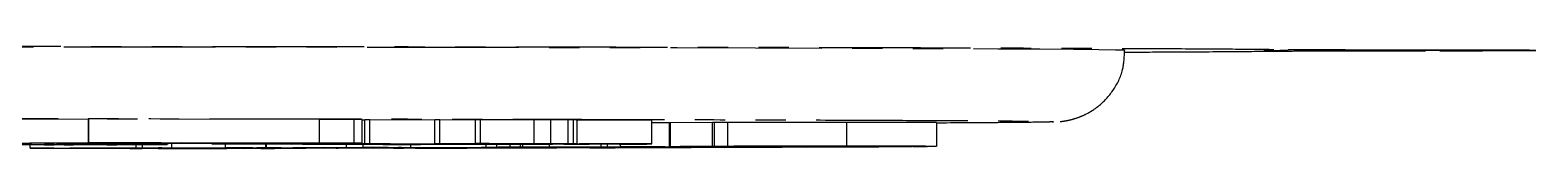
# Model space of a CAD drawing. Header units: millimetres. Extents: x 2371 to 4515, y 843 to 2359.
# Drawn here: x 3250.9 to 3313.9, y 960.7 to 965 of the extents above; entities that cross this region are included whole.
import ezdxf

# ---------------------------------------------------------------- set-up
doc = ezdxf.new("R2010")
doc.units = ezdxf.units.MM
doc.linetypes.add('PHANTOM', pattern=[12.7, 6.35, -1.27, 1.27, -1.27, 1.27, -1.27])

msp = doc.modelspace()

# ---------------------------------------------------------------- linework, layer by layer
at = {"color": 7, "linetype": 'PHANTOM', "lineweight": 25}
for p, q in [((3253.327, 961.958), (3249.258, 961.964)), ((3253.337, 961.958), (3253.327, 961.958)), ((3253.327, 960.958), (3253.327, 961.958)), ((3263, 961.958), (3253.337, 961.973)), ((3253.337, 960.973), (3253.337, 961.973)), ((3264.459, 961.958), (3263, 961.958)), ((3263, 960.958), (3263, 961.958)), ((3264.793, 961.954), (3264.459, 961.958)), ((3264.459, 960.958), (3264.459, 961.958)), ((3264.793, 960.954), (3264.793, 961.954)), ((3264.904, 961.93), (3264.793, 961.93)), ((3265.11, 961.934), (3264.904, 961.932)), ((3264.904, 960.932), (3264.904, 961.932)), ((3267.84, 961.925), (3265.11, 961.934)), ((3265.11, 960.934), (3265.11, 961.934)), ((3268.046, 961.935), (3267.84, 961.933)), ((3267.84, 960.933), (3267.84, 961.933)), ((3269.543, 961.93), (3268.046, 961.935)), ((3268.046, 960.935), (3268.046, 961.935)), ((3269.749, 961.939), (3269.543, 961.937)), ((3269.543, 960.937), (3269.543, 961.937)), ((3272.001, 961.931), (3269.749, 961.939)), ((3269.749, 960.939), (3269.749, 961.939)), ((3272.001, 960.931), (3272.001, 961.931)), ((3272.684, 961.933), (3272.684, 960.933)), ((3273.637, 961.937), (3273.424, 961.937)), ((3273.424, 960.937), (3273.424, 961.937)), ((3273.637, 960.937), (3273.637, 961.937)), ((3273.794, 960.933), (3273.794, 961.933)), ((3276.928, 960.926), (3276.928, 961.926)), ((3277.644, 961.809), (3276.928, 961.806)), ((3277.703, 961.809), (3277.644, 961.809)), ((3277.644, 961.809), (3277.644, 960.809)), ((3279.458, 961.819), (3277.703, 961.809)), ((3277.703, 960.809), (3277.703, 961.809)), ((3279.551, 961.819), (3279.458, 961.819)), ((3279.458, 960.819), (3279.458, 961.819)), ((3280.103, 961.825), (3279.551, 961.82)), ((3279.551, 960.82), (3279.551, 961.82)), ((3280.103, 960.825), (3280.103, 961.825)), ((3285.091, 960.83), (3285.091, 961.83)), ((3288.854, 960.823), (3288.854, 961.823)), ((3293.696, 961.858), (3293.749, 961.856)), ((3249.258, 960.964), (3253.327, 960.958)), ((3253.083, 960.957), (3250.879, 960.96)), ((3250.889, 960.748), (3250.889, 960.887)), ((3250.889, 960.748), (3255.326, 960.753)), ((3251.043, 960.747), (3250.889, 960.748)), ((3251.271, 960.747), (3251.043, 960.747)), ((3251.491, 960.899), (3251.491, 960.898)), ((3251.649, 960.898), (3251.491, 960.898)), ((3251.491, 960.898), (3251.491, 960.898)), ((3251.491, 960.898), (3252.991, 960.898)), ((3251.491, 960.889), (3251.491, 960.898)), ((3252.701, 960.889), (3251.491, 960.889)), ((3251.491, 960.889), (3251.491, 960.889)), ((3251.491, 960.889), (3251.649, 960.889)), ((3251.649, 960.889), (3251.649, 960.898)), ((3255.53, 960.733), (3251.881, 960.747)), ((3251.886, 960.89), (3251.886, 960.898)), ((3252.307, 960.894), (3252.307, 960.898)), ((3252.912, 960.894), (3252.307, 960.894)), ((3252.307, 960.894), (3252.307, 960.89)), ((3252.886, 960.894), (3252.307, 960.894)), ((3252.464, 960.936), (3252.464, 960.958)), ((3253.669, 960.935), (3252.464, 960.936)), ((3252.544, 960.898), (3252.833, 960.898)), ((3252.544, 960.889), (3252.544, 960.894)), ((3252.544, 960.889), (3252.701, 960.889)), ((3252.606, 960.748), (3254.187, 960.742)), ((3252.701, 960.889), (3252.701, 960.894)), ((3252.701, 960.889), (3252.701, 960.889)), ((3254.077, 960.751), (3252.81, 960.749)), ((3252.886, 960.9), (3252.886, 960.894)), ((3253.78, 960.889), (3252.912, 960.894)), ((3252.991, 960.898), (3252.991, 960.9)), ((3253.307, 960.894), (3254.096, 960.89)), ((3253.327, 960.958), (3256.373, 960.967)), ((3253.481, 960.971), (3253.337, 960.973)), ((3253.337, 960.973), (3263, 960.958)), ((3254.517, 960.889), (3253.78, 960.889)), ((3257.434, 960.95), (3253.931, 960.956)), ((3254.096, 960.89), (3254.096, 960.899)), ((3257.221, 960.965), (3254.175, 960.956)), ((3254.175, 960.956), (3257.678, 960.951)), ((3254.187, 960.742), (3255.501, 960.743)), ((3254.254, 960.896), (3254.254, 960.899)), ((3255.653, 960.743), (3254.339, 960.741)), ((3254.339, 960.741), (3256.254, 960.734)), ((3254.359, 960.889), (3254.359, 960.899)), ((3254.359, 960.889), (3254.517, 960.889)), ((3254.517, 960.889), (3254.517, 960.899)), ((3254.517, 960.889), (3254.517, 960.889)), ((3254.591, 960.942), (3254.591, 960.955)), ((3254.591, 960.942), (3257.434, 960.95)), ((3256.373, 960.967), (3254.961, 960.969)), ((3255.056, 960.732), (3255.056, 960.735)), ((3255.208, 960.731), (3255.056, 960.732)), ((3255.056, 960.732), (3255.328, 960.732)), ((3258.282, 960.949), (3255.115, 960.94)), ((3259.826, 960.737), (3255.208, 960.731)), ((3255.326, 960.753), (3255.326, 960.887)), ((3255.326, 960.753), (3256.693, 960.75)), ((3255.328, 960.732), (3255.328, 960.734)), ((3255.592, 960.753), (3255.592, 960.888)), ((3255.592, 960.753), (3256.821, 960.755)), ((3255.775, 960.753), (3255.592, 960.753)), ((3255.697, 960.747), (3255.697, 960.753)), ((3255.85, 960.746), (3255.697, 960.747)), ((3255.697, 960.747), (3255.969, 960.747)), ((3256.029, 960.753), (3255.775, 960.753)), ((3255.969, 960.747), (3257.473, 960.742)), ((3256.693, 960.75), (3256.516, 960.75)), ((3261.026, 960.74), (3256.655, 960.753)), ((3256.656, 960.894), (3256.656, 960.944)), ((3256.693, 960.75), (3256.693, 960.753)), ((3256.821, 960.755), (3256.821, 960.945)), ((3256.821, 960.755), (3263.708, 960.748)), ((3256.867, 960.734), (3258.044, 960.735)), ((3257.202, 960.741), (3257.1, 960.742)), ((3257.239, 960.753), (3257.154, 960.753)), ((3257.154, 960.753), (3261.28, 960.741)), ((3257.473, 960.742), (3257.202, 960.741)), ((3260.724, 960.96), (3257.221, 960.965)), ((3265.016, 960.744), (3257.239, 960.753)), ((3257.473, 960.742), (3257.473, 960.751)), ((3257.678, 960.965), (3257.678, 960.951)), ((3257.678, 960.951), (3260.724, 960.96)), ((3258.044, 960.735), (3258.044, 960.749)), ((3262.237, 960.943), (3258.282, 960.949)), ((3258.488, 960.949), (3258.488, 960.926)), ((3258.488, 960.926), (3258.694, 960.928)), ((3261.572, 960.959), (3258.526, 960.95)), ((3258.526, 960.95), (3260.334, 960.947)), ((3258.694, 960.928), (3258.694, 960.948)), ((3258.694, 960.928), (3260.073, 960.924)), ((3259.051, 960.741), (3259.051, 960.746)), ((3259.051, 960.741), (3259.327, 960.741)), ((3259.067, 960.759), (3259.067, 960.925)), ((3259.067, 960.759), (3260.762, 960.761)), ((3259.25, 960.758), (3259.067, 960.759)), ((3259.589, 960.759), (3259.25, 960.758)), ((3259.327, 960.741), (3259.327, 960.745)), ((3259.327, 960.741), (3259.826, 960.737)), ((3266.808, 960.898), (3259.539, 960.924)), ((3259.826, 960.737), (3259.826, 960.744)), ((3260.073, 960.924), (3260.073, 960.946)), ((3263.792, 960.748), (3260.215, 960.759)), ((3260.334, 960.947), (3260.334, 960.955)), ((3260.334, 960.947), (3261.888, 960.948)), ((3260.469, 960.759), (3265.27, 960.745)), ((3260.572, 960.76), (3260.528, 960.76)), ((3264.622, 960.927), (3260.546, 960.922)), ((3260.546, 960.922), (3261.82, 960.917)), ((3260.55, 960.738), (3260.55, 960.742)), ((3260.55, 960.738), (3260.889, 960.739)), ((3260.735, 960.738), (3260.55, 960.738)), ((3260.764, 960.76), (3260.572, 960.76)), ((3262.43, 960.74), (3260.735, 960.738)), ((3260.762, 960.761), (3260.762, 960.919)), ((3260.762, 960.761), (3260.769, 960.761)), ((3260.769, 960.919), (3260.769, 960.761)), ((3260.769, 960.761), (3264.137, 960.768)), ((3260.889, 960.739), (3260.889, 960.741)), ((3261.28, 960.741), (3261.28, 960.748)), ((3266.405, 960.749), (3261.392, 960.76)), ((3264.793, 960.954), (3261.572, 960.959)), ((3261.82, 960.924), (3261.82, 960.917)), ((3261.82, 960.917), (3265.896, 960.923)), ((3261.888, 960.958), (3261.888, 960.948)), ((3261.888, 960.948), (3262.237, 960.943)), ((3261.906, 960.74), (3261.906, 960.748)), ((3261.906, 960.74), (3262.246, 960.741)), ((3262.009, 960.762), (3264.182, 960.757)), ((3263.153, 960.765), (3262.074, 960.763)), ((3262.237, 960.943), (3262.237, 960.958)), ((3262.246, 960.741), (3262.246, 960.747)), ((3262.246, 960.741), (3262.43, 960.74)), ((3266.366, 960.921), (3262.29, 960.916)), ((3262.29, 960.916), (3263.528, 960.912)), ((3262.43, 960.74), (3262.43, 960.747)), ((3263, 960.958), (3264.459, 960.958)), ((3263.528, 960.912), (3267.604, 960.917)), ((3263.528, 960.917), (3263.528, 960.912)), ((3263.708, 960.748), (3263.792, 960.748)), ((3263.708, 960.748), (3263.708, 960.748)), ((3268.077, 960.915), (3264, 960.91)), ((3264, 960.91), (3265.197, 960.906)), ((3264.137, 960.768), (3264.137, 960.908)), ((3264.137, 960.768), (3265.753, 960.766)), ((3264.182, 960.757), (3265.299, 960.759)), ((3265.509, 960.758), (3264.392, 960.756)), ((3264.392, 960.756), (3267.021, 960.75)), ((3264.459, 960.958), (3264.793, 960.954)), ((3265.896, 960.923), (3264.622, 960.927)), ((3264.815, 960.905), (3264.815, 960.769)), ((3264.815, 960.769), (3266.83, 960.773)), ((3265.042, 960.768), (3264.815, 960.769)), ((3264.904, 960.932), (3265.11, 960.934)), ((3264.999, 960.93), (3265.012, 960.928)), ((3265.012, 960.928), (3269.592, 960.912)), ((3265.27, 960.745), (3265.016, 960.744)), ((3265.254, 960.769), (3265.042, 960.768)), ((3265.11, 960.934), (3268.598, 960.922)), ((3265.12, 960.762), (3265.351, 960.763)), ((3265.33, 960.762), (3265.12, 960.762)), ((3265.197, 960.906), (3269.273, 960.911)), ((3265.197, 960.911), (3265.197, 960.906)), ((3265.27, 960.745), (3265.27, 960.751)), ((3265.299, 960.759), (3265.299, 960.762)), ((3265.351, 960.763), (3267.42, 960.758)), ((3265.753, 960.766), (3265.63, 960.765)), ((3269.392, 960.909), (3265.67, 960.904)), ((3265.67, 960.904), (3266.178, 960.902)), ((3271.316, 960.758), (3265.876, 960.769)), ((3272.315, 960.908), (3265.955, 960.93)), ((3266.108, 960.747), (3266.108, 960.749)), ((3266.318, 960.746), (3266.108, 960.747)), ((3266.108, 960.747), (3266.339, 960.747)), ((3266.178, 960.902), (3266.178, 960.905)), ((3266.178, 960.902), (3267.229, 960.902)), ((3270.248, 960.754), (3266.318, 960.746)), ((3266.339, 960.749), (3266.339, 960.747)), ((3267.604, 960.917), (3266.366, 960.921)), ((3268.914, 960.765), (3266.44, 960.77)), ((3266.456, 960.772), (3266.845, 960.773)), ((3267.229, 960.902), (3266.808, 960.898)), ((3266.83, 960.773), (3266.83, 960.899)), ((3267.189, 960.757), (3267.048, 960.758)), ((3267.42, 960.758), (3267.189, 960.757)), ((3267.229, 960.902), (3267.229, 960.906)), ((3267.42, 960.758), (3267.42, 960.766)), ((3267.649, 960.75), (3267.649, 960.765)), ((3267.649, 960.75), (3268.651, 960.752)), ((3267.84, 960.933), (3268.046, 960.935)), ((3268.046, 960.935), (3270.843, 960.925)), ((3269.273, 960.911), (3268.077, 960.915)), ((3268.598, 960.922), (3270.488, 960.925)), ((3268.651, 960.752), (3268.651, 960.763)), ((3270.488, 960.925), (3268.891, 960.93)), ((3269.694, 960.767), (3268.914, 960.765)), ((3269.042, 960.758), (3269.042, 960.763)), ((3269.042, 960.758), (3269.304, 960.758)), ((3270.997, 960.923), (3269.107, 960.92)), ((3269.107, 960.92), (3271.616, 960.912)), ((3269.956, 960.767), (3269.141, 960.765)), ((3269.141, 960.765), (3271.881, 960.759)), ((3269.304, 960.758), (3269.304, 960.762)), ((3269.304, 960.758), (3270.248, 960.754)), ((3270.134, 960.908), (3269.392, 960.909)), ((3269.543, 960.937), (3269.749, 960.939)), ((3269.592, 960.912), (3269.592, 960.917)), ((3269.592, 960.912), (3270.452, 960.911)), ((3269.749, 960.939), (3272.001, 960.931)), ((3274.394, 960.763), (3269.956, 960.767)), ((3269.975, 960.909), (3269.975, 960.78)), ((3270.452, 960.911), (3270.134, 960.908)), ((3270.248, 960.754), (3270.248, 960.76)), ((3270.426, 960.783), (3270.426, 960.911)), ((3270.793, 960.77), (3270.449, 960.768)), ((3270.449, 960.768), (3274.323, 960.765)), ((3270.452, 960.911), (3270.452, 960.914)), ((3272.556, 960.927), (3270.594, 960.934)), ((3270.843, 960.925), (3270.843, 960.933)), ((3270.843, 960.925), (3272.556, 960.927)), ((3270.99, 960.784), (3270.99, 960.912)), ((3273.869, 960.913), (3270.997, 960.923)), ((3271.091, 960.756), (3271.091, 960.759)), ((3271.091, 960.756), (3271.303, 960.757)), ((3271.32, 960.756), (3271.091, 960.756)), ((3271.303, 960.757), (3271.303, 960.758)), ((3272.946, 960.76), (3271.32, 960.756)), ((3273.065, 960.926), (3271.351, 960.923)), ((3271.351, 960.923), (3273.242, 960.917)), ((3271.425, 960.785), (3271.425, 960.911)), ((3271.522, 960.786), (3271.522, 960.91)), ((3271.522, 960.786), (3273.637, 960.784)), ((3271.616, 960.912), (3271.616, 960.921)), ((3271.616, 960.912), (3272.759, 960.911)), ((3271.881, 960.759), (3271.881, 960.765)), ((3272.184, 960.93), (3273.748, 960.925)), ((3272.759, 960.911), (3272.315, 960.908)), ((3272.505, 960.76), (3272.505, 960.765)), ((3272.505, 960.76), (3272.717, 960.76)), ((3272.635, 960.789), (3272.635, 960.91)), ((3272.635, 960.789), (3274.798, 960.797)), ((3272.901, 960.789), (3272.635, 960.789)), ((3272.717, 960.76), (3272.717, 960.764)), ((3272.717, 960.76), (3272.946, 960.76)), ((3272.759, 960.911), (3272.759, 960.917)), ((3273.523, 960.791), (3272.901, 960.789)), ((3272.901, 960.773), (3272.901, 960.789)), ((3272.946, 960.76), (3272.946, 960.764)), ((3276.262, 960.915), (3273.065, 960.926)), ((3273.242, 960.917), (3273.242, 960.925)), ((3273.242, 960.917), (3274.292, 960.916)), ((3273.424, 960.937), (3273.637, 960.937)), ((3273.637, 960.784), (3273.531, 960.783)), ((3274.292, 960.916), (3273.869, 960.913)), ((3273.892, 960.924), (3275.564, 960.919)), ((3280.456, 960.783), (3274.12, 960.791)), ((3274.292, 960.916), (3274.292, 960.921)), ((3275.385, 960.765), (3274.394, 960.763)), ((3275.064, 960.796), (3274.442, 960.794)), ((3274.554, 960.793), (3274.554, 960.795)), ((3274.554, 960.793), (3280.89, 960.785)), ((3274.735, 960.777), (3274.735, 960.79)), ((3274.735, 960.777), (3276.301, 960.782)), ((3274.983, 960.777), (3274.735, 960.777)), ((3274.798, 960.797), (3274.798, 960.92)), ((3274.798, 960.797), (3275.064, 960.796)), ((3274.943, 960.765), (3275.155, 960.766)), ((3275.172, 960.777), (3274.983, 960.777)), ((3275.064, 960.796), (3275.064, 960.919)), ((3275.155, 960.766), (3275.385, 960.765)), ((3275.564, 960.919), (3276.709, 960.918)), ((3275.608, 960.8), (3275.608, 960.917)), ((3275.608, 960.8), (3277.644, 960.809)), ((3276.93, 960.797), (3275.608, 960.8)), ((3277.453, 960.775), (3276.045, 960.777)), ((3276.709, 960.918), (3276.262, 960.915)), ((3276.301, 960.782), (3276.301, 960.788)), ((3276.301, 960.782), (3276.55, 960.781)), ((3276.55, 960.781), (3276.394, 960.781)), ((3276.505, 960.779), (3276.505, 960.781)), ((3276.505, 960.779), (3278.576, 960.776)), ((3276.55, 960.781), (3276.55, 960.788)), ((3276.602, 960.8), (3277.155, 960.797)), ((3277.479, 960.807), (3276.697, 960.803)), ((3276.928, 960.926), (3276.886, 960.923)), ((3277.155, 960.797), (3276.93, 960.797)), ((3277.155, 960.797), (3277.155, 960.805)), ((3277.415, 960.772), (3277.415, 960.775)), ((3283.216, 960.79), (3277.479, 960.807)), ((3277.644, 960.809), (3283.383, 960.792)), ((3277.703, 960.809), (3279.458, 960.819)), ((3277.996, 960.809), (3277.703, 960.809)), ((3278.087, 960.809), (3277.996, 960.809)), ((3278.147, 960.774), (3278.141, 960.774)), ((3278.576, 960.776), (3278.576, 960.785)), ((3285.592, 960.805), (3278.638, 960.81)), ((3279.196, 960.816), (3278.695, 960.813)), ((3278.923, 960.812), (3278.923, 960.814)), ((3278.923, 960.812), (3281.938, 960.809)), ((3279.458, 960.819), (3281.31, 960.819)), ((3279.551, 960.82), (3280.103, 960.825)), ((3279.855, 960.82), (3279.551, 960.82)), ((3279.928, 960.821), (3279.855, 960.82)), ((3279.946, 960.78), (3279.946, 960.784)), ((3279.946, 960.78), (3280.568, 960.782)), ((3280.211, 960.779), (3279.946, 960.78)), ((3282.375, 960.787), (3280.211, 960.779)), ((3287.672, 960.818), (3280.443, 960.822)), ((3280.568, 960.782), (3280.67, 960.782)), ((3280.641, 960.823), (3287.871, 960.82)), ((3280.89, 960.785), (3280.89, 960.797)), ((3281.31, 960.819), (3281.31, 960.821)), ((3281.31, 960.819), (3281.315, 960.819)), ((3281.315, 960.819), (3281.315, 960.821)), ((3281.487, 960.785), (3281.487, 960.795)), ((3281.487, 960.785), (3282.109, 960.787)), ((3281.533, 960.815), (3281.533, 960.821)), ((3281.533, 960.815), (3281.641, 960.816)), ((3281.824, 960.815), (3281.533, 960.815)), ((3281.641, 960.816), (3281.641, 960.821)), ((3281.641, 960.816), (3284.509, 960.814)), ((3281.938, 960.809), (3282.458, 960.812)), ((3282.109, 960.787), (3282.109, 960.793)), ((3282.109, 960.787), (3282.375, 960.787)), ((3282.75, 960.812), (3282.23, 960.809)), ((3282.23, 960.809), (3285.877, 960.806)), ((3282.375, 960.787), (3282.375, 960.792)), ((3285.365, 960.8), (3283.216, 960.79)), ((3283.383, 960.792), (3283.383, 960.806)), ((3283.383, 960.792), (3284.346, 960.797)), ((3283.609, 960.802), (3283.609, 960.806)), ((3283.609, 960.802), (3283.79, 960.802)), ((3283.79, 960.802), (3283.79, 960.806)), ((3283.79, 960.802), (3285.365, 960.8)), ((3284.401, 960.813), (3284.207, 960.813)), ((3284.509, 960.814), (3284.401, 960.813)), ((3284.509, 960.814), (3284.509, 960.819)), ((3285.365, 960.8), (3285.365, 960.805)), ((3286.004, 960.803), (3285.711, 960.803)), ((3285.711, 960.803), (3285.819, 960.803)), ((3285.877, 960.806), (3285.877, 960.819)), ((3285.942, 960.815), (3285.942, 960.819)), ((3285.942, 960.815), (3286.129, 960.816)), ((3287.83, 960.813), (3286.004, 960.803)), ((3286.129, 960.816), (3286.129, 960.819)), ((3286.129, 960.816), (3287.83, 960.813)), ((3286.428, 960.807), (3286.428, 960.818)), ((3286.428, 960.807), (3286.892, 960.81)), ((3287.88, 960.816), (3287.967, 960.817)), ((3288.185, 960.816), (3287.88, 960.816)), ((3288.714, 960.82), (3288.185, 960.816)), ((3288.782, 960.821), (3288.714, 960.82))]:
    msp.add_line(p, q, dxfattribs=at)
at = {"color": 7, "linetype": 'PHANTOM', "lineweight": 25, "flags": 128}
for points in [[(3296.749, 964.856), (3296.704, 964.861), (3296.348, 964.872), (3295.638, 964.883), (3294.577, 964.893), (3293.171, 964.904), (3291.426, 964.914), (3289.352, 964.924), (3286.958, 964.933), (3284.257, 964.942), (3281.262, 964.951), (3277.988, 964.959), (3274.451, 964.967), (3270.669, 964.974), (3266.66, 964.981), (3262.446, 964.987), (3258.046, 964.992), (3253.482, 964.996), (3248.778, 965), (3243.957, 965.004), (3239.043, 965.006), (3234.06, 965.008), (3229.033, 965.009), (3223.987, 965.009), (3218.947, 965.008), (3213.939, 965.007), (3208.987, 965.005), (3204.116, 965.002), (3199.351, 964.998), (3194.714, 964.994), (3190.23, 964.989), (3185.92, 964.984), (3181.806, 964.977), (3177.908, 964.971), (3174.246, 964.963), (3170.839, 964.955), (3167.702, 964.947), (3164.852, 964.938), (3162.303, 964.928), (3160.068, 964.919), (3158.157, 964.909), (3156.581, 964.899), (3155.346, 964.888), (3154.46, 964.877), (3153.927, 964.867), (3153.749, 964.856), (3153.749, 964.856)], [(3312.949, 964.856), (3312.771, 964.853), (3312.252, 964.85), (3311.426, 964.848), (3310.349, 964.846), (3309.094, 964.845), (3307.749, 964.845), (3306.403, 964.845), (3305.149, 964.846), (3304.072, 964.848), (3303.245, 964.85), (3302.726, 964.853), (3302.549, 964.856), (3302.726, 964.859), (3303.245, 964.862), (3304.072, 964.864), (3305.149, 964.866), (3306.403, 964.867), (3307.749, 964.867), (3309.094, 964.867), (3310.349, 964.866), (3311.426, 964.864), (3312.252, 964.862), (3312.771, 964.859), (3312.949, 964.856)], [(3302.974, 964.826), (3303.166, 964.845), (3303.235, 964.862)], [(3310.003, 964.866), (3309.997, 964.862), (3309.929, 964.844)], [(3249.071, 960.894), (3249.257, 960.896), (3249.796, 960.898), (3250.635, 960.9), (3251.692, 960.901), (3252.864, 960.902), (3254.035, 960.901), (3255.093, 960.9), (3255.931, 960.898), (3256.47, 960.896), (3256.656, 960.894), (3256.47, 960.891), (3255.931, 960.889), (3255.093, 960.887), (3254.035, 960.886), (3252.864, 960.885), (3251.692, 960.886), (3250.635, 960.887), (3249.796, 960.889), (3249.257, 960.891), (3249.071, 960.894)], [(3249.892, 960.894), (3250.071, 960.896), (3250.587, 960.898), (3251.378, 960.899), (3252.348, 960.9), (3253.38, 960.9), (3254.349, 960.899), (3255.14, 960.898), (3255.656, 960.896), (3255.835, 960.894), (3255.656, 960.891), (3255.14, 960.889), (3254.349, 960.888), (3253.38, 960.887), (3252.348, 960.887), (3251.378, 960.888), (3250.587, 960.889), (3250.071, 960.891), (3249.892, 960.894)]]:
    msp.add_lwpolyline(points, dxfattribs=at)
at = {"color": 7, "linetype": 'PHANTOM', "lineweight": 25}
for points, knots in [([(3302.974, 964.886), (3302.448, 964.892), (3301.385, 964.902), (3298.847, 964.918), (3295.577, 964.934), (3291.515, 964.948), (3286.703, 964.963), (3281.21, 964.976), (3275.117, 964.987), (3268.514, 964.998), (3261.535, 965.006), (3254.293, 965.013), (3246.916, 965.019), (3241.878, 965.021), (3239.382, 965.022)], [0, 0, 0, 0, 0.0799588, 0.1613715, 0.2441424, 0.3288926, 0.4142166, 0.5, 0.5857784, 0.6711024, 0.7558576, 0.8386237, 0.9200388, 1, 1, 1, 1]), ([(3309.929, 964.868), (3309.082, 964.869), (3307.359, 964.871), (3305.267, 964.875), (3303.682, 964.88), (3303.207, 964.884), (3302.974, 964.886)], [0, 0, 0, 0, 0.245796, 0.5, 0.754204, 1, 1, 1, 1]), ([(3294.024, 961.868), (3294.039, 961.869), (3294.072, 961.871), (3294.224, 961.89), (3294.468, 961.939), (3294.764, 962.026), (3295.162, 962.192), (3295.71, 962.541), (3296.28, 963.165), (3296.684, 963.981), (3296.712, 964.572), (3296.725, 964.839)], [0, 0, 0, 0, 0.069689, 0.159202, 0.228526, 0.284853, 0.360929, 0.487702, 0.660291, 0.846257, 1, 1, 1, 1]), ([(3296.719, 964.784), (3297.42, 964.788), (3299.229, 964.796), (3301.369, 964.81), (3302.442, 964.82), (3302.974, 964.826)], [0, 0, 0, 0, 0.241773, 0.624302, 1, 1, 1, 1]), ([(3302.974, 964.826), (3303.207, 964.828), (3303.682, 964.832), (3305.267, 964.837), (3307.359, 964.841), (3309.082, 964.843), (3309.929, 964.844)], [0, 0, 0, 0, 0.245796, 0.5, 0.754204, 1, 1, 1, 1]), ([(3313.949, 964.856), (3313.896, 964.857), (3313.788, 964.86), (3312.918, 964.864), (3311.618, 964.867), (3310.483, 964.868), (3309.929, 964.868)], [0, 0, 0, 0, 0.244178, 0.5, 0.755822, 1, 1, 1, 1]), ([(3309.929, 964.844), (3310.483, 964.844), (3311.618, 964.845), (3312.918, 964.848), (3313.788, 964.852), (3313.896, 964.855), (3313.949, 964.856)], [0, 0, 0, 0, 0.244178, 0.5, 0.755822, 1, 1, 1, 1]), ([(3156.803, 961.859), (3156.851, 961.862), (3156.957, 961.87), (3157.827, 961.883), (3159.308, 961.897), (3161.483, 961.91), (3164.314, 961.923), (3167.828, 961.936), (3171.982, 961.948), (3176.725, 961.96), (3181.987, 961.97), (3187.678, 961.979), (3193.701, 961.986), (3199.924, 961.992), (3206.29, 961.997), (3212.642, 962), (3218.981, 962.002), (3225.248, 962.003), (3231.516, 962.002), (3237.854, 962), (3244.207, 961.997), (3250.573, 961.992), (3256.796, 961.986), (3262.819, 961.979), (3268.51, 961.97), (3273.772, 961.96), (3278.515, 961.948), (3282.669, 961.936), (3286.183, 961.923), (3289.014, 961.91), (3291.189, 961.897), (3292.67, 961.883), (3293.542, 961.87), (3293.648, 961.862), (3293.696, 961.858)], [0, 0, 0, 0, 0.023828, 0.053273, 0.084485, 0.115699, 0.147957, 0.180726, 0.213842, 0.247136, 0.28043, 0.313546, 0.346314, 0.378573, 0.409785, 0.440999, 0.470442, 0.499888, 0.529332, 0.558778, 0.58999, 0.621203, 0.653462, 0.68623, 0.719347, 0.752641, 0.785934, 0.819051, 0.851819, 0.884078, 0.915289, 0.946503, 0.975948, 1, 1, 1, 1]), ([(3272.684, 961.933), (3272.565, 961.932), (3272.385, 961.932), (3272.157, 961.931), (3272.053, 961.931), (3272.001, 961.931)], [0, 0, 0, 0, 0.498826, 0.749076, 1, 1, 1, 1]), ([(3273.424, 961.937), (3273.378, 961.936), (3273.285, 961.936), (3273.087, 961.934), (3272.845, 961.933), (3272.684, 961.933)], [0, 0, 0, 0, 0.251433, 0.502936, 1, 1, 1, 1]), ([(3273.758, 961.933), (3273.762, 961.934), (3273.771, 961.935), (3273.686, 961.936), (3273.637, 961.937)], [0, 0, 0, 0, 0.431539, 1, 1, 1, 1]), ([(3276.928, 961.926), (3276.611, 961.926), (3275.977, 961.926), (3274.907, 961.925), (3274.162, 961.925), (3273.748, 961.925)], [0, 0, 0, 0, 0.307787, 0.615394, 1, 1, 1, 1]), ([(3285.091, 961.83), (3284.424, 961.831), (3283.396, 961.831), (3281.993, 961.83), (3281.074, 961.829), (3280.414, 961.827), (3280.208, 961.826), (3280.103, 961.825)], [0, 0, 0, 0, 0.320379, 0.494238, 0.669149, 0.833043, 1, 1, 1, 1]), ([(3288.828, 961.823), (3288.834, 961.823), (3288.877, 961.824), (3288.631, 961.826), (3288.038, 961.827), (3286.822, 961.829), (3285.752, 961.83), (3285.091, 961.83)], [0, 0, 0, 0, 0.030225, 0.211144, 0.392436, 0.624543, 1, 1, 1, 1]), ([(3293.749, 961.856), (3293.693, 961.852), (3293.581, 961.843), (3292.685, 961.829), (3291.144, 961.816), (3289.831, 961.806), (3288.882, 961.802), (3288.854, 961.802)], [0, 0, 0, 0, 0.240789, 0.481589, 0.73683, 0.992091, 1, 1, 1, 1]), ([(3244.368, 960.948), (3245.037, 960.948), (3246.29, 960.948), (3248.105, 960.949), (3250.149, 960.951), (3251.805, 960.954), (3252.755, 960.956), (3253.083, 960.957)], [0, 0, 0, 0, 0.198997, 0.37265, 0.545625, 0.843257, 1, 1, 1, 1]), ([(3253.931, 960.956), (3253.507, 960.955), (3252.441, 960.952), (3250.218, 960.948), (3247.278, 960.947), (3245.368, 960.948), (3244.417, 960.948)], [0, 0, 0, 0, 0.185716, 0.467958, 0.734859, 1, 1, 1, 1]), ([(3251.881, 960.747), (3251.85, 960.747), (3251.8, 960.747), (3251.691, 960.747), (3251.581, 960.748), (3251.432, 960.747), (3251.334, 960.747), (3251.271, 960.747)], [0, 0, 0, 0, 0.23968, 0.390629, 0.542071, 0.705503, 1, 1, 1, 1]), ([(3251.886, 960.898), (3251.884, 960.898), (3251.882, 960.898), (3251.852, 960.898), (3251.812, 960.898), (3251.743, 960.898), (3251.687, 960.898), (3251.649, 960.898)], [0, 0, 0, 0, 0.250411, 0.398556, 0.54744, 0.686236, 1, 1, 1, 1]), ([(3251.649, 960.889), (3251.694, 960.889), (3251.757, 960.889), (3251.829, 960.889), (3251.866, 960.889), (3251.884, 960.889), (3251.885, 960.89), (3251.886, 960.89)], [0, 0, 0, 0, 0.364031, 0.510061, 0.655864, 0.843841, 1, 1, 1, 1]), ([(3252.307, 960.898), (3252.308, 960.898), (3252.311, 960.898), (3252.342, 960.898), (3252.393, 960.898), (3252.462, 960.898), (3252.516, 960.898), (3252.544, 960.898)], [0, 0, 0, 0, 0.2228941, 0.3848357, 0.547319, 0.7730719, 1, 1, 1, 1]), ([(3252.307, 960.89), (3252.308, 960.89), (3252.311, 960.889), (3252.34, 960.889), (3252.388, 960.889), (3252.458, 960.889), (3252.513, 960.889), (3252.544, 960.889)], [0, 0, 0, 0, 0.210223, 0.375759, 0.542534, 0.746796, 1, 1, 1, 1]), ([(3252.464, 960.936), (3252.667, 960.936), (3253.073, 960.937), (3253.629, 960.939), (3254.136, 960.941), (3254.439, 960.941), (3254.591, 960.942)], [0, 0, 0, 0, 0.2816241, 0.5632509, 0.7816188, 1, 1, 1, 1]), ([(3252.81, 960.749), (3252.75, 960.749), (3252.652, 960.749), (3252.568, 960.749), (3252.535, 960.748), (3252.548, 960.748), (3252.585, 960.748), (3252.606, 960.748)], [0, 0, 0, 0, 0.300073, 0.489629, 0.647488, 0.805846, 1, 1, 1, 1]), ([(3252.833, 960.898), (3252.975, 960.898), (3253.201, 960.898), (3253.486, 960.898), (3253.673, 960.897), (3253.79, 960.897), (3253.801, 960.896), (3253.807, 960.896)], [0, 0, 0, 0, 0.2723579, 0.4349177, 0.5983033, 0.7904262, 1, 1, 1, 1]), ([(3253.807, 960.896), (3253.796, 960.896), (3253.779, 960.895), (3253.585, 960.895), (3253.365, 960.894), (3253.123, 960.894), (3252.957, 960.894), (3252.886, 960.894)], [0, 0, 0, 0, 0.330883, 0.501179, 0.670916, 0.859688, 1, 1, 1, 1]), ([(3252.991, 960.898), (3253.179, 960.898), (3253.483, 960.898), (3253.852, 960.898), (3254.08, 960.898), (3254.23, 960.897), (3254.245, 960.896), (3254.254, 960.896)], [0, 0, 0, 0, 0.300185, 0.484444, 0.635934, 0.787745, 1, 1, 1, 1]), ([(3254.254, 960.896), (3254.245, 960.896), (3254.229, 960.895), (3254.058, 960.895), (3253.794, 960.894), (3253.532, 960.894), (3253.354, 960.894), (3253.307, 960.894)], [0, 0, 0, 0, 0.267946, 0.469277, 0.670405, 0.911995, 1, 1, 1, 1]), ([(3254.961, 960.969), (3254.824, 960.969), (3254.549, 960.97), (3254.06, 960.97), (3253.694, 960.97), (3253.481, 960.971)], [0, 0, 0, 0, 0.2959723, 0.5921499, 1, 1, 1, 1]), ([(3255.115, 960.94), (3254.921, 960.939), (3254.576, 960.938), (3254.096, 960.936), (3253.811, 960.936), (3253.669, 960.935)], [0, 0, 0, 0, 0.388154, 0.694028, 1, 1, 1, 1]), ([(3256.516, 960.75), (3256.27, 960.75), (3255.777, 960.751), (3255.028, 960.751), (3254.433, 960.751), (3254.169, 960.751), (3254.077, 960.751)], [0, 0, 0, 0, 0.329191, 0.661633, 0.881808, 1, 1, 1, 1]), ([(3254.096, 960.89), (3254.11, 960.889), (3254.137, 960.889), (3254.194, 960.889), (3254.272, 960.889), (3254.329, 960.889), (3254.359, 960.889)], [0, 0, 0, 0, 0.249458, 0.50098, 0.731039, 1, 1, 1, 1]), ([(3255.328, 960.732), (3255.397, 960.732), (3255.497, 960.732), (3255.558, 960.732), (3255.577, 960.732)], [0, 0, 0, 0, 0.687811, 1, 1, 1, 1]), ([(3255.501, 960.743), (3255.62, 960.744), (3255.81, 960.744), (3255.994, 960.744), (3256.062, 960.745), (3256.022, 960.746), (3255.914, 960.746), (3255.85, 960.746)], [0, 0, 0, 0, 0.253965, 0.40631, 0.559769, 0.73662, 1, 1, 1, 1]), ([(3255.602, 960.733), (3255.602, 960.733), (3255.61, 960.733), (3255.593, 960.733), (3255.554, 960.733), (3255.53, 960.733)], [0, 0, 0, 0, 0.006784, 0.3662, 1, 1, 1, 1]), ([(3257.1, 960.742), (3256.978, 960.742), (3256.804, 960.743), (3256.467, 960.743), (3256.204, 960.743), (3255.923, 960.743), (3255.745, 960.743), (3255.653, 960.743)], [0, 0, 0, 0, 0.375008, 0.532176, 0.663237, 0.825783, 1, 1, 1, 1]), ([(3256.655, 960.753), (3256.619, 960.753), (3256.559, 960.753), (3256.443, 960.753), (3256.341, 960.754), (3256.207, 960.753), (3256.106, 960.753), (3256.039, 960.753), (3256.029, 960.753)], [0, 0, 0, 0, 0.239791, 0.395723, 0.528329, 0.660993, 0.950414, 1, 1, 1, 1]), ([(3256.254, 960.734), (3256.286, 960.734), (3256.338, 960.734), (3256.454, 960.734), (3256.583, 960.734), (3256.728, 960.734), (3256.822, 960.734), (3256.867, 960.734)], [0, 0, 0, 0, 0.2422509, 0.3981104, 0.5540249, 0.7912917, 1, 1, 1, 1]), ([(3258.044, 960.735), (3258.257, 960.735), (3258.684, 960.736), (3259.046, 960.738), (3259.167, 960.739), (3259.093, 960.74), (3259.051, 960.741)], [0, 0, 0, 0, 0.248815, 0.500063, 0.713643, 1, 1, 1, 1]), ([(3259.539, 960.924), (3259.448, 960.924), (3259.267, 960.925), (3258.928, 960.926), (3258.649, 960.926), (3258.488, 960.926)], [0, 0, 0, 0, 0.297034, 0.594269, 1, 1, 1, 1]), ([(3260.215, 960.759), (3260.179, 960.759), (3260.118, 960.759), (3259.998, 960.759), (3259.889, 960.759), (3259.744, 960.759), (3259.653, 960.759), (3259.589, 960.759)], [0, 0, 0, 0, 0.239941, 0.39539, 0.551967, 0.684504, 1, 1, 1, 1]), ([(3260.073, 960.924), (3260.64, 960.924), (3261.75, 960.926), (3263.4, 960.928), (3264.466, 960.929), (3264.999, 960.93)], [0, 0, 0, 0, 0.343183, 0.671556, 1, 1, 1, 1]), ([(3260.528, 960.76), (3260.493, 960.76), (3260.428, 960.76), (3260.379, 960.76), (3260.381, 960.759), (3260.415, 960.759), (3260.452, 960.759), (3260.469, 960.759)], [0, 0, 0, 0, 0.256868, 0.47724, 0.662008, 0.845558, 1, 1, 1, 1]), ([(3261.392, 960.76), (3261.348, 960.761), (3261.278, 960.761), (3261.158, 960.761), (3261.054, 960.761), (3260.914, 960.761), (3260.825, 960.761), (3260.764, 960.76)], [0, 0, 0, 0, 0.2536824, 0.4001164, 0.52343, 0.6771969, 1, 1, 1, 1]), ([(3260.889, 960.739), (3260.948, 960.739), (3261.037, 960.739), (3261.116, 960.739), (3261.135, 960.74), (3261.114, 960.74), (3261.065, 960.74), (3261.031, 960.74), (3261.026, 960.74)], [0, 0, 0, 0, 0.305771, 0.455285, 0.605942, 0.744239, 0.965757, 1, 1, 1, 1]), ([(3261.28, 960.741), (3261.313, 960.74), (3261.372, 960.74), (3261.493, 960.74), (3261.624, 960.74), (3261.769, 960.74), (3261.859, 960.74), (3261.906, 960.74)], [0, 0, 0, 0, 0.215896, 0.385328, 0.555954, 0.7641, 1, 1, 1, 1]), ([(3262.074, 960.763), (3262.018, 960.763), (3261.936, 960.763), (3261.888, 960.762), (3261.893, 960.762), (3261.893, 960.762)], [0, 0, 0, 0, 0.636816, 0.940157, 1, 1, 1, 1]), ([(3261.9, 960.762), (3261.916, 960.762), (3261.942, 960.762), (3261.99, 960.762), (3262.009, 960.762)], [0, 0, 0, 0, 0.614189, 1, 1, 1, 1]), ([(3265.63, 960.765), (3265.364, 960.766), (3264.83, 960.766), (3264.062, 960.766), (3263.482, 960.766), (3263.241, 960.765), (3263.153, 960.765)], [0, 0, 0, 0, 0.321306, 0.64529, 0.869658, 1, 1, 1, 1]), ([(3265.955, 960.93), (3265.864, 960.93), (3265.683, 960.931), (3265.344, 960.932), (3265.065, 960.932), (3264.904, 960.932)], [0, 0, 0, 0, 0.297034, 0.594269, 1, 1, 1, 1]), ([(3265.876, 960.769), (3265.819, 960.769), (3265.734, 960.769), (3265.593, 960.769), (3265.48, 960.769), (3265.363, 960.769), (3265.293, 960.769), (3265.254, 960.769)], [0, 0, 0, 0, 0.300741, 0.442976, 0.585498, 0.770192, 1, 1, 1, 1]), ([(3265.299, 960.759), (3265.395, 960.759), (3265.554, 960.759), (3265.631, 960.76), (3265.661, 960.76)], [0, 0, 0, 0, 0.6084263, 1, 1, 1, 1]), ([(3265.671, 960.76), (3265.674, 960.76), (3265.686, 960.761), (3265.577, 960.761), (3265.422, 960.762), (3265.33, 960.762)], [0, 0, 0, 0, 0.107107, 0.469394, 1, 1, 1, 1]), ([(3267.048, 960.758), (3266.904, 960.758), (3266.691, 960.759), (3266.322, 960.759), (3266.039, 960.759), (3265.754, 960.759), (3265.599, 960.758), (3265.509, 960.758)], [0, 0, 0, 0, 0.337772, 0.500301, 0.664443, 0.804956, 1, 1, 1, 1]), ([(3266.44, 960.77), (3266.396, 960.77), (3266.325, 960.771), (3266.293, 960.771), (3266.309, 960.771), (3266.365, 960.771), (3266.43, 960.772), (3266.456, 960.772)], [0, 0, 0, 0, 0.273037, 0.428356, 0.583344, 0.832242, 1, 1, 1, 1]), ([(3266.339, 960.747), (3266.402, 960.747), (3266.491, 960.748), (3266.544, 960.748), (3266.532, 960.748), (3266.483, 960.748), (3266.43, 960.749), (3266.405, 960.749)], [0, 0, 0, 0, 0.358471, 0.509487, 0.66217, 0.836846, 1, 1, 1, 1]), ([(3266.83, 960.773), (3267.118, 960.774), (3267.56, 960.775), (3268.335, 960.776), (3268.956, 960.776), (3269.556, 960.775), (3269.874, 960.775), (3270.049, 960.774)], [0, 0, 0, 0, 0.321782, 0.493409, 0.666308, 0.816214, 1, 1, 1, 1]), ([(3266.845, 960.773), (3267.095, 960.773), (3267.465, 960.774), (3268.122, 960.774), (3268.653, 960.774), (3269.133, 960.774), (3269.405, 960.773), (3269.523, 960.773)], [0, 0, 0, 0, 0.331594, 0.48998, 0.648562, 0.847889, 1, 1, 1, 1]), ([(3267.021, 960.75), (3267.063, 960.75), (3267.134, 960.75), (3267.268, 960.75), (3267.404, 960.75), (3267.537, 960.75), (3267.615, 960.75), (3267.649, 960.75)], [0, 0, 0, 0, 0.244529, 0.408946, 0.573274, 0.814793, 1, 1, 1, 1]), ([(3268.891, 960.93), (3268.8, 960.931), (3268.619, 960.931), (3268.28, 960.932), (3268.001, 960.933), (3267.84, 960.933)], [0, 0, 0, 0, 0.29737, 0.594968, 1, 1, 1, 1]), ([(3268.651, 960.752), (3268.836, 960.752), (3269.179, 960.753), (3269.289, 960.754), (3269.34, 960.755)], [0, 0, 0, 0, 0.540563, 1, 1, 1, 1]), ([(3269.332, 960.755), (3269.334, 960.755), (3269.339, 960.756), (3269.166, 960.757), (3269.042, 960.758)], [0, 0, 0, 0, 0.287101, 1, 1, 1, 1]), ([(3269.523, 960.773), (3269.713, 960.772), (3270.024, 960.772), (3270.248, 960.77), (3270.236, 960.769), (3270.071, 960.768), (3269.829, 960.768), (3269.694, 960.767)], [0, 0, 0, 0, 0.272894, 0.445011, 0.618101, 0.78577, 1, 1, 1, 1]), ([(3270.594, 960.934), (3270.503, 960.935), (3270.322, 960.935), (3269.982, 960.936), (3269.704, 960.937), (3269.543, 960.937)], [0, 0, 0, 0, 0.297034, 0.594269, 1, 1, 1, 1]), ([(3272.337, 960.772), (3271.826, 960.773), (3270.892, 960.774), (3270.168, 960.777), (3269.934, 960.78), (3270.022, 960.782), (3270.292, 960.782), (3270.426, 960.783)], [0, 0, 0, 0, 0.329821, 0.602198, 0.751389, 0.876805, 1, 1, 1, 1]), ([(3270.049, 960.774), (3270.278, 960.774), (3270.658, 960.773), (3270.855, 960.772), (3270.829, 960.771), (3270.823, 960.771)], [0, 0, 0, 0, 0.543092, 0.902457, 1, 1, 1, 1]), ([(3270.426, 960.783), (3270.466, 960.783), (3270.546, 960.783), (3270.731, 960.784), (3270.887, 960.784), (3270.99, 960.784)], [0, 0, 0, 0, 0.2508442, 0.5020675, 1, 1, 1, 1]), ([(3270.717, 960.782), (3270.633, 960.782), (3270.476, 960.782), (3270.467, 960.78), (3270.7, 960.778), (3271.492, 960.776), (3272.362, 960.774), (3272.901, 960.773)], [0, 0, 0, 0, 0.097711, 0.183041, 0.35825, 0.602223, 1, 1, 1, 1]), ([(3273.531, 960.783), (3273.217, 960.783), (3272.657, 960.784), (3271.878, 960.784), (3271.278, 960.784), (3270.921, 960.783), (3270.764, 960.783), (3270.717, 960.782)], [0, 0, 0, 0, 0.327037, 0.582977, 0.754619, 0.926745, 1, 1, 1, 1]), ([(3270.99, 960.784), (3271.028, 960.784), (3271.105, 960.784), (3271.255, 960.784), (3271.358, 960.785), (3271.425, 960.785)], [0, 0, 0, 0, 0.251606, 0.503238, 1, 1, 1, 1]), ([(3271.303, 960.757), (3271.354, 960.757), (3271.43, 960.757), (3271.478, 960.757), (3271.467, 960.758), (3271.415, 960.758), (3271.351, 960.758), (3271.316, 960.758)], [0, 0, 0, 0, 0.327317, 0.476421, 0.626546, 0.796314, 1, 1, 1, 1]), ([(3271.425, 960.785), (3271.471, 960.785), (3271.561, 960.785), (3271.571, 960.786), (3271.534, 960.786), (3271.522, 960.786)], [0, 0, 0, 0, 0.406204, 0.795736, 1, 1, 1, 1]), ([(3271.881, 960.759), (3271.919, 960.759), (3271.987, 960.759), (3272.111, 960.759), (3272.245, 960.759), (3272.384, 960.759), (3272.464, 960.76), (3272.505, 960.76)], [0, 0, 0, 0, 0.208612, 0.37176, 0.536244, 0.765787, 1, 1, 1, 1]), ([(3272.001, 960.931), (3272.108, 960.931), (3272.268, 960.932), (3272.503, 960.932), (3272.624, 960.932), (3272.684, 960.933)], [0, 0, 0, 0, 0.498374, 0.749082, 1, 1, 1, 1]), ([(3273.301, 960.93), (3273.172, 960.93), (3272.89, 960.93), (3272.496, 960.93), (3272.261, 960.93), (3272.184, 960.93)], [0, 0, 0, 0, 0.360389, 0.789524, 1, 1, 1, 1]), ([(3277.675, 960.771), (3277.447, 960.771), (3277.047, 960.77), (3276.238, 960.769), (3275.164, 960.769), (3273.788, 960.77), (3272.828, 960.771), (3272.337, 960.772)], [0, 0, 0, 0, 0.169563, 0.297883, 0.425995, 0.705761, 1, 1, 1, 1]), ([(3272.684, 960.933), (3272.791, 960.933), (3273.004, 960.934), (3273.224, 960.935), (3273.353, 960.936), (3273.424, 960.937)], [0, 0, 0, 0, 0.308082, 0.61489, 1, 1, 1, 1]), ([(3272.901, 960.773), (3273.466, 960.773), (3274.311, 960.771), (3275.482, 960.771), (3276.218, 960.77), (3276.784, 960.771), (3277.169, 960.771), (3277.347, 960.772), (3277.415, 960.772)], [0, 0, 0, 0, 0.399545, 0.597137, 0.733747, 0.835099, 0.936852, 1, 1, 1, 1]), ([(3273.786, 960.933), (3273.769, 960.932), (3273.73, 960.932), (3273.518, 960.931), (3273.35, 960.931), (3273.301, 960.93)], [0, 0, 0, 0, 0.357282, 0.813025, 1, 1, 1, 1]), ([(3274.12, 960.791), (3274.068, 960.791), (3273.983, 960.791), (3273.85, 960.791), (3273.739, 960.791), (3273.62, 960.791), (3273.56, 960.791), (3273.523, 960.791)], [0, 0, 0, 0, 0.247687, 0.39562, 0.54446, 0.717172, 1, 1, 1, 1]), ([(3273.637, 960.937), (3273.689, 960.936), (3273.771, 960.935), (3273.776, 960.934), (3273.777, 960.933)], [0, 0, 0, 0, 0.630209, 1, 1, 1, 1]), ([(3273.748, 960.925), (3274.079, 960.925), (3274.741, 960.925), (3275.813, 960.926), (3276.529, 960.926), (3276.928, 960.926)], [0, 0, 0, 0, 0.30739, 0.614857, 1, 1, 1, 1]), ([(3276.886, 960.923), (3276.773, 960.923), (3276.276, 960.924), (3275.195, 960.924), (3274.309, 960.924), (3273.892, 960.924)], [0, 0, 0, 0, 0.1355582, 0.5925172, 1, 1, 1, 1]), ([(3274.323, 960.765), (3274.384, 960.765), (3274.505, 960.765), (3274.692, 960.765), (3274.843, 960.765), (3274.914, 960.765), (3274.943, 960.765)], [0, 0, 0, 0, 0.2772639, 0.5575672, 0.817889, 1, 1, 1, 1]), ([(3274.442, 960.794), (3274.405, 960.794), (3274.349, 960.794), (3274.35, 960.793), (3274.397, 960.793), (3274.473, 960.793), (3274.53, 960.793), (3274.554, 960.793)], [0, 0, 0, 0, 0.3520414, 0.5318269, 0.7130337, 0.8778643, 1, 1, 1, 1]), ([(3276.045, 960.777), (3275.973, 960.778), (3275.855, 960.778), (3275.659, 960.778), (3275.497, 960.778), (3275.321, 960.778), (3275.23, 960.777), (3275.172, 960.777)], [0, 0, 0, 0, 0.257237, 0.420431, 0.584481, 0.733875, 1, 1, 1, 1]), ([(3276.394, 960.781), (3276.352, 960.781), (3276.279, 960.78), (3276.253, 960.78), (3276.285, 960.78), (3276.371, 960.779), (3276.458, 960.779), (3276.505, 960.779)], [0, 0, 0, 0, 0.249315, 0.435814, 0.622797, 0.797036, 1, 1, 1, 1]), ([(3276.697, 960.803), (3276.574, 960.803), (3276.445, 960.802), (3276.492, 960.801), (3276.495, 960.801)], [0, 0, 0, 0, 0.946889, 1, 1, 1, 1]), ([(3277.415, 960.772), (3277.525, 960.772), (3277.701, 960.773), (3277.793, 960.774), (3277.761, 960.774), (3277.633, 960.775), (3277.508, 960.775), (3277.453, 960.775)], [0, 0, 0, 0, 0.329126, 0.528564, 0.696809, 0.865433, 1, 1, 1, 1]), ([(3278.132, 960.773), (3278.087, 960.773), (3277.999, 960.772), (3277.78, 960.772), (3277.675, 960.771)], [0, 0, 0, 0, 0.517516, 1, 1, 1, 1]), ([(3278.638, 960.81), (3278.582, 960.81), (3278.492, 960.81), (3278.361, 960.81), (3278.259, 960.81), (3278.158, 960.81), (3278.115, 960.81), (3278.087, 960.809)], [0, 0, 0, 0, 0.238273, 0.386342, 0.535522, 0.694283, 1, 1, 1, 1]), ([(3278.274, 960.775), (3278.242, 960.775), (3278.185, 960.775), (3278.14, 960.775), (3278.142, 960.775), (3278.142, 960.775)], [0, 0, 0, 0, 0.5446363, 0.9779069, 1, 1, 1, 1]), ([(3278.576, 960.776), (3278.548, 960.776), (3278.491, 960.776), (3278.386, 960.775), (3278.318, 960.775), (3278.279, 960.775), (3278.274, 960.775)], [0, 0, 0, 0, 0.25202, 0.504232, 0.940351, 1, 1, 1, 1]), ([(3278.695, 960.813), (3278.676, 960.813), (3278.644, 960.813), (3278.665, 960.812), (3278.715, 960.812), (3278.805, 960.812), (3278.884, 960.812), (3278.923, 960.812)], [0, 0, 0, 0, 0.306278, 0.493908, 0.637476, 0.819066, 1, 1, 1, 1]), ([(3281.315, 960.819), (3281.037, 960.819), (3280.478, 960.818), (3279.768, 960.818), (3279.356, 960.817), (3279.237, 960.816), (3279.196, 960.816)], [0, 0, 0, 0, 0.326957, 0.656983, 0.880506, 1, 1, 1, 1]), ([(3280.443, 960.822), (3280.385, 960.822), (3280.294, 960.822), (3280.166, 960.822), (3280.067, 960.821), (3279.978, 960.821), (3279.947, 960.821), (3279.928, 960.821)], [0, 0, 0, 0, 0.2389344, 0.3835198, 0.5293247, 0.7100539, 1, 1, 1, 1]), ([(3280.103, 960.825), (3280.274, 960.826), (3280.558, 960.828), (3281.472, 960.83), (3282.55, 960.831), (3283.81, 960.831), (3284.679, 960.831), (3285.091, 960.83)], [0, 0, 0, 0, 0.2470751, 0.4117067, 0.5763764, 0.7994592, 1, 1, 1, 1]), ([(3280.408, 960.825), (3280.389, 960.825), (3280.354, 960.824), (3280.356, 960.824), (3280.413, 960.824), (3280.494, 960.823), (3280.579, 960.823), (3280.629, 960.823), (3280.641, 960.823)], [0, 0, 0, 0, 0.3092031, 0.5693339, 0.7017053, 0.8348468, 0.9586804, 1, 1, 1, 1]), ([(3284.956, 960.828), (3284.298, 960.829), (3283.345, 960.829), (3282.059, 960.829), (3281.25, 960.828), (3280.694, 960.827), (3280.489, 960.826), (3280.418, 960.825), (3280.408, 960.825)], [0, 0, 0, 0, 0.370461, 0.536516, 0.705021, 0.84958, 0.977988, 1, 1, 1, 1]), ([(3280.671, 960.782), (3280.672, 960.782), (3280.675, 960.782), (3280.636, 960.783), (3280.565, 960.783), (3280.496, 960.783), (3280.456, 960.783)], [0, 0, 0, 0, 0.122438, 0.382866, 0.652036, 1, 1, 1, 1]), ([(3280.89, 960.785), (3280.94, 960.784), (3281.026, 960.784), (3281.164, 960.784), (3281.28, 960.784), (3281.395, 960.785), (3281.453, 960.785), (3281.487, 960.785)], [0, 0, 0, 0, 0.239524, 0.40579, 0.571729, 0.750468, 1, 1, 1, 1]), ([(3282.458, 960.812), (3282.498, 960.813), (3282.564, 960.813), (3282.543, 960.814), (3282.423, 960.814), (3282.179, 960.815), (3281.954, 960.815), (3281.824, 960.815)], [0, 0, 0, 0, 0.250694, 0.402945, 0.556475, 0.743783, 1, 1, 1, 1]), ([(3284.207, 960.813), (3284.014, 960.813), (3283.728, 960.814), (3283.331, 960.814), (3283.076, 960.813), (3282.871, 960.813), (3282.795, 960.812), (3282.75, 960.812)], [0, 0, 0, 0, 0.3395156, 0.5022361, 0.666705, 0.8068214, 1, 1, 1, 1]), ([(3284.346, 960.797), (3284.427, 960.797), (3284.583, 960.798), (3284.437, 960.8), (3284.08, 960.801), (3283.748, 960.802), (3283.609, 960.802)], [0, 0, 0, 0, 0.25104, 0.485737, 0.783075, 1, 1, 1, 1]), ([(3288.445, 960.822), (3288.456, 960.822), (3288.499, 960.823), (3288.194, 960.825), (3287.509, 960.826), (3286.358, 960.827), (3285.445, 960.828), (3284.956, 960.828)], [0, 0, 0, 0, 0.069629, 0.257165, 0.430092, 0.695031, 1, 1, 1, 1]), ([(3285.091, 960.83), (3285.737, 960.83), (3286.768, 960.829), (3287.951, 960.828), (3288.572, 960.826), (3288.852, 960.824), (3288.822, 960.823), (3288.814, 960.823)], [0, 0, 0, 0, 0.366723, 0.58482, 0.762656, 0.94041, 1, 1, 1, 1]), ([(3285.819, 960.803), (3285.849, 960.804), (3285.89, 960.804), (3285.851, 960.804), (3285.78, 960.804), (3285.687, 960.805), (3285.618, 960.805), (3285.592, 960.805)], [0, 0, 0, 0, 0.39106, 0.540188, 0.690013, 0.882685, 1, 1, 1, 1]), ([(3285.877, 960.806), (3285.932, 960.806), (3286.022, 960.806), (3286.154, 960.806), (3286.265, 960.806), (3286.364, 960.807), (3286.406, 960.807), (3286.428, 960.807)], [0, 0, 0, 0, 0.238521, 0.395636, 0.552314, 0.766778, 1, 1, 1, 1]), ([(3287.02, 960.811), (3287.027, 960.811), (3287.074, 960.812), (3286.905, 960.813), (3286.543, 960.814), (3286.159, 960.815), (3285.942, 960.815)], [0, 0, 0, 0, 0.045115, 0.334899, 0.62348, 1, 1, 1, 1]), ([(3287.987, 960.817), (3287.988, 960.817), (3287.994, 960.817), (3287.96, 960.817), (3287.892, 960.818), (3287.793, 960.818), (3287.715, 960.818), (3287.672, 960.818)], [0, 0, 0, 0, 0.072094, 0.286641, 0.500817, 0.726997, 1, 1, 1, 1]), ([(3287.871, 960.82), (3287.925, 960.82), (3288.018, 960.819), (3288.145, 960.82), (3288.253, 960.82), (3288.351, 960.82), (3288.389, 960.82), (3288.41, 960.821)], [0, 0, 0, 0, 0.203913, 0.348912, 0.493273, 0.720281, 1, 1, 1, 1])]:
    msp.add_open_spline(points, degree=3, knots=knots, dxfattribs=at)

doc.saveas('drawing.dxf')
